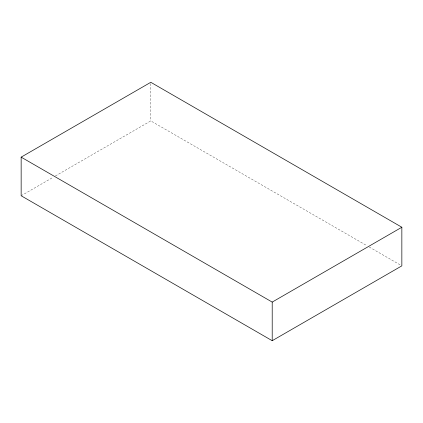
<?xml version="1.0" encoding="UTF-8"?>
<svg xmlns="http://www.w3.org/2000/svg" width="423" height="423" viewBox="0 0 423 423"><rect width="100%" height="100%" fill="white"/><g stroke="black" fill="none" stroke-linecap="round" stroke-linejoin="round"><path stroke-width="0.32" stroke-dasharray="2.12 1.59" d="M21.15 195.759L53.134 177.295M55.418 175.973L150.794 120.909L366.963 245.715M369.253 247.037L401.279 265.522M150.794 83.606L150.794 120.909"/><path stroke-width="0.63" d="M21.15 157.145L150.794 82.295L401.85 227.241L401.85 265.856L272.206 340.705L21.15 195.759L21.15 157.145L272.206 302.091L401.85 227.241M272.206 302.091L272.206 340.705"/></g></svg>
